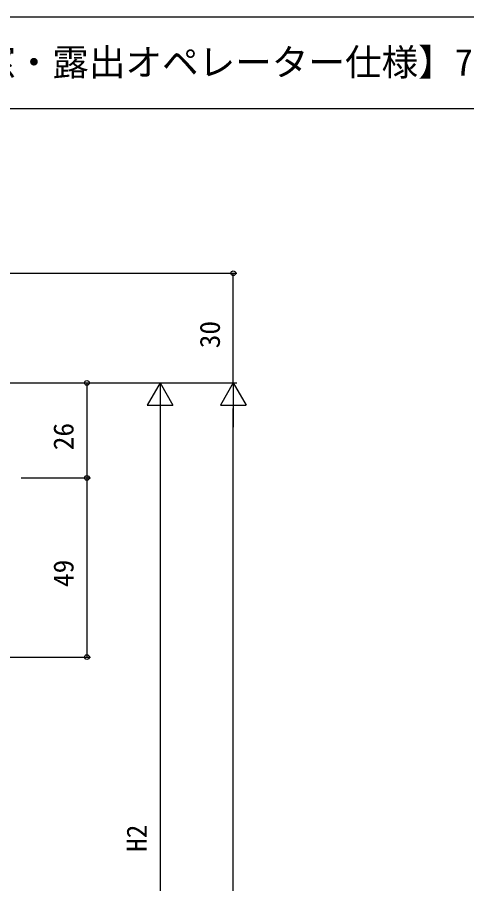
# Model space of a CAD drawing. Units: millimetres, scale not verified. Extents: x -437 to 438, y -344 to 341.
# Drawn here: x -218 to -95.2, y 69.3 to 306.3 of the extents above; entities that cross this region are included whole.
import ezdxf
from ezdxf.enums import TextEntityAlignment as Align

# ---------------------------------------------------------------- set-up
doc = ezdxf.new("R2010")
doc.units = ezdxf.units.MM
doc.header["$LTSCALE"] = 2
for name, color, linetype in [('0-1_USER1', 3, 'Continuous'), ('0-6_YKK_D', 6, 'Continuous'), ('0-7_YKK_ZWAK', 7, 'Continuous')]:
    doc.layers.add(name, color=color, linetype=linetype)
doc.styles.add('ＭＳ ゴシック', font='')
doc.styles.get('ＭＳ ゴシック').set_extended_font_data('MS Gothic')

msp = doc.modelspace()

# ---------------------------------------------------------------- linework, layer by layer
at = {"layer": '0-6_YKK_D'}
for p, q in [((-281.007, 236.298), (-157.977, 236.298)), ((-158.977, 206.298), (-158.977, 236.298)), ((-281.007, 206.3), (-157.977, 206.3)), ((-281.007, 206.298), (-197.977, 206.298)), ((-281.007, 206.298), (-157.977, 206.298)), ((-198.977, 206.298), (-198.977, 180.298)), ((-178.977, 206.298), (-182.477, 200.236)), ((-178.977, 206.298), (-175.477, 200.236)), ((-178.977, 206.298), (-178.977, 194.174)), ((-158.977, 206.3), (-162.477, 200.238)), ((-158.977, 206.3), (-155.477, 200.238)), ((-158.977, 206.3), (-158.977, 194.176)), ((-182.477, 200.236), (-175.477, 200.236)), ((-178.977, 199.298), (-178.977, -30.702)), ((-162.477, 200.238), (-155.477, 200.238)), ((-158.977, -256.702), (-158.977, 199.3)), ((-216.977, 180.298), (-197.977, 180.298)), ((-216.977, 180.298), (-197.977, 180.298)), ((-198.977, 180.298), (-198.977, 131.298)), ((-281.007, 131.298), (-197.977, 131.298))]:
    msp.add_line(p, q, dxfattribs=at)
for centre in [(-158.977, 236.298), (-198.977, 206.298), (-198.977, 180.298), (-198.977, 180.298), (-198.977, 131.298)]:
    msp.add_circle(centre, 0.637, dxfattribs=at)
at = {"layer": '0-7_YKK_ZWAK'}
for p, q in [((438.3, 306.3), (-436.7, 306.3)), ((438.3, 281.3), (-436.7, 281.3))]:
    msp.add_line(p, q, dxfattribs=at)

# ---------------------------------------------------------------- texts
at = {"layer": '0-1_USER1', "style": 'ＭＳ ゴシック'}
msp.add_text('外倒し窓【排煙窓・露出オペレーター仕様】70見込 枠:30mm溝幅 障子:35mm溝幅', height=7.331, dxfattribs=at).set_placement((-298.439, 288.158), align=Align.BOTTOM_LEFT)
at = {"layer": '0-6_YKK_D', "style": 'ＭＳ ゴシック'}
for s, p in [('30', (-160.977, 215.759)), ('26', (-200.977, 187.865)), ('49', (-200.977, 150.45)), ('H2', (-180.977, 77.97))]:
    msp.add_text(s, height=5.499, rotation=90, dxfattribs=at).set_placement(p, align=Align.BOTTOM_LEFT)

doc.saveas('drawing.dxf')
